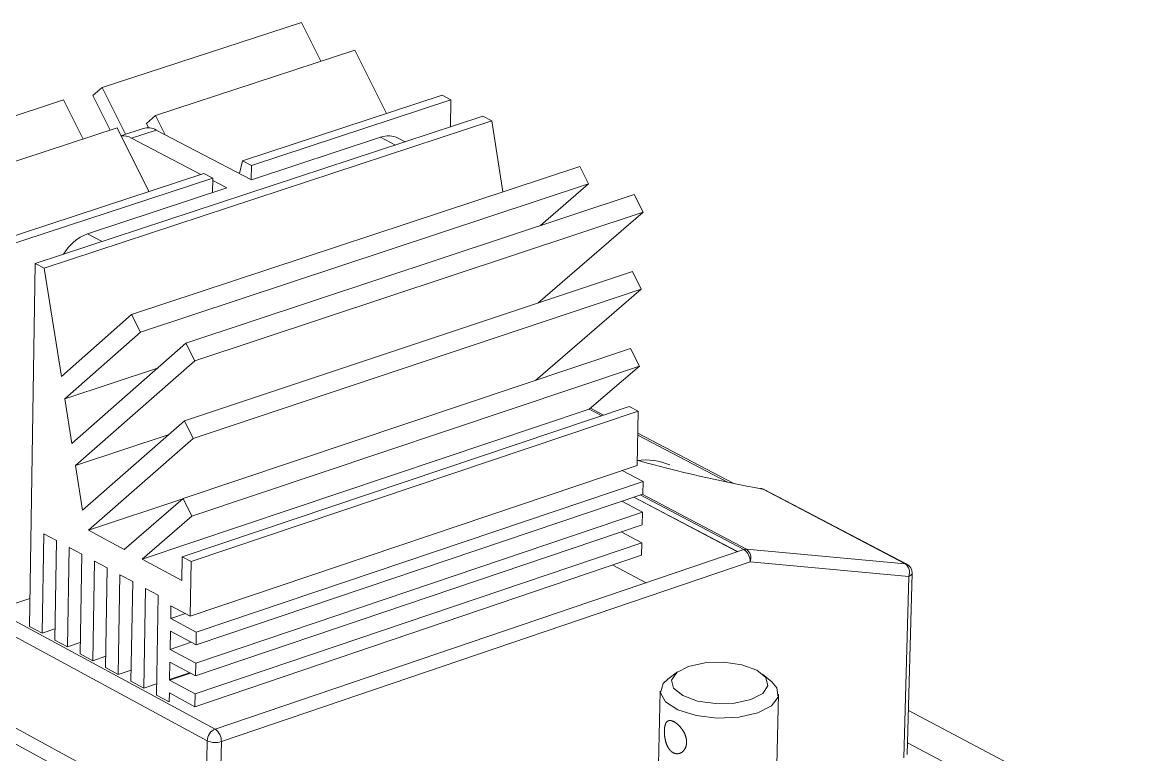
# Model space of a CAD drawing. Header units: millimetres. Extents: x -151 to 157, y -71 to 282.
# Drawn here: x 25.18 to 73.78, y 29.25 to 60.97 of the extents above; entities that cross this region are included whole.
import ezdxf

# ---------------------------------------------------------------- set-up
doc = ezdxf.new("R2010")
doc.units = ezdxf.units.MM

msp = doc.modelspace()

# ---------------------------------------------------------------- linework, layer by layer
at = {"color": 7, "linetype": 'Continuous', "lineweight": 15}
for p, q in [((37.259, 60.968), (28.63, 58.153)), ((38.099, 59.284), (37.259, 60.968)), ((39.579, 59.768), (30.945, 56.943)), ((40.948, 57.026), (39.579, 59.768)), ((28.234, 57.803), (28.63, 58.153)), ((28.63, 58.153), (29.639, 56.124)), ((26.963, 57.609), (17.916, 54.658)), ((27.804, 55.916), (26.963, 57.609)), ((28.981, 56.301), (28.234, 57.803)), ((43.352, 57.816), (34.71, 54.976)), ((43.738, 57.616), (35.095, 54.775)), ((43.738, 57.616), (43.352, 57.816)), ((43.713, 56.439), (43.738, 57.616)), ((45.12, 56.902), (25.737, 50.519)), ((30.548, 56.593), (30.945, 56.943)), ((30.945, 56.943), (31.364, 56.102)), ((45.507, 56.702), (45.12, 56.902)), ((29.277, 56.398), (20.224, 53.436)), ((45.507, 56.702), (26.123, 50.315)), ((30.647, 53.641), (29.277, 56.398)), ((30.411, 56.377), (29.445, 56.06)), ((30.641, 56.405), (30.548, 56.593)), ((45.985, 53.632), (45.507, 56.702)), ((30.976, 56.305), (29.909, 55.955)), ((29.909, 55.955), (32.909, 54.384)), ((35.096, 54.15), (30.976, 56.305)), ((41.76, 55.795), (41.454, 55.954)), ((34.58, 54.42), (34.71, 54.976)), ((35.095, 54.775), (34.71, 54.976)), ((33.04, 54.428), (23.978, 51.45)), ((49.313, 54.733), (29.909, 48.312)), ((33.04, 54.428), (33.425, 54.226)), ((35.095, 54.775), (35.084, 54.157)), ((49.694, 53.975), (49.313, 54.733)), ((33.425, 54.226), (24.363, 51.246)), ((49.694, 53.975), (30.291, 47.545)), ((33.425, 54.226), (33.414, 53.597)), ((33.423, 54.115), (34.028, 53.799)), ((47.614, 52.165), (49.694, 53.975)), ((34.028, 53.799), (27.996, 51.814)), ((51.674, 53.512), (32.258, 47.068)), ((52.056, 52.752), (51.674, 53.512)), ((52.056, 52.752), (32.641, 46.301)), ((47.505, 48.808), (52.056, 52.752)), ((25.737, 50.519), (25.482, 34.8)), ((26.123, 50.315), (25.737, 50.519)), ((26.865, 45.625), (26.123, 50.315)), ((51.595, 50.171), (32.197, 43.704)), ((51.977, 49.412), (51.595, 50.171)), ((51.977, 49.412), (32.58, 42.936)), ((47.394, 45.456), (51.977, 49.412)), ((29.909, 48.312), (26.865, 45.625)), ((30.291, 47.545), (29.909, 48.312)), ((27.018, 44.659), (30.291, 47.545)), ((32.258, 47.068), (27.324, 42.73)), ((51.516, 46.837), (32.136, 40.346)), ((32.641, 46.301), (32.258, 47.068)), ((51.898, 46.077), (51.516, 46.837)), ((27.477, 41.766), (32.641, 46.301)), ((31.036, 45.994), (27.018, 44.659)), ((51.898, 46.077), (32.519, 39.578)), ((49.725, 44.209), (51.898, 46.077)), ((47.446, 45.474), (47.426, 45.484)), ((27.324, 42.73), (27.018, 44.659)), ((50.345, 43.953), (49.775, 44.252)), ((51.852, 44.124), (51.462, 44.328)), ((49.725, 44.209), (30.372, 37.709)), ((51.852, 44.124), (32.483, 37.611)), ((50.265, 43.926), (49.725, 44.209)), ((51.796, 41.777), (51.852, 44.124)), ((32.197, 43.704), (27.782, 39.838)), ((32.58, 42.936), (32.197, 43.704)), ((31.527, 43.117), (27.477, 41.766)), ((28.036, 38.963), (32.58, 42.936)), ((55.995, 40.989), (51.829, 43.174)), ((27.782, 39.838), (27.477, 41.766)), ((52.062, 41.083), (51.155, 41.56)), ((52.062, 41.083), (32.707, 34.547)), ((52.049, 40.536), (52.062, 41.083)), ((32.136, 40.346), (29.592, 38.127)), ((32.519, 39.578), (32.136, 40.346)), ((63.403, 37.517), (57.231, 40.754)), ((63.481, 37.495), (57.308, 40.731)), ((32.119, 40.33), (28.036, 38.963)), ((52.03, 39.754), (51.134, 40.227)), ((16.831, 39.377), (33.524, 30.351)), ((30.372, 37.709), (32.519, 39.578)), ((52.03, 39.754), (32.683, 33.209)), ((52.017, 39.208), (52.03, 39.754)), ((33.18, 29.844), (16.491, 38.877)), ((29.592, 38.127), (28.036, 38.963)), ((51.999, 38.427), (51.105, 38.899)), ((26.03, 34.503), (26.101, 38.814)), ((26.65, 38.518), (26.579, 34.207)), ((51.999, 38.427), (32.658, 31.872)), ((51.986, 37.881), (51.999, 38.427)), ((27.127, 33.91), (27.2, 38.223)), ((27.75, 37.927), (27.677, 33.613)), ((33.524, 30.351), (56.423, 38.131)), ((56.535, 38.146), (63.403, 37.517)), ((28.227, 33.316), (28.3, 37.631)), ((32.077, 36.794), (30.372, 37.709)), ((32.483, 37.611), (32.095, 37.819)), ((32.44, 35.247), (32.483, 37.611)), ((56.692, 37.595), (33.794, 29.808)), ((63.561, 36.969), (56.692, 37.595)), ((28.851, 37.335), (28.777, 33.018)), ((29.328, 32.72), (29.402, 37.039)), ((63.348, 29.113), (63.561, 36.969)), ((63.499, 29.248), (63.711, 37.103)), ((30.43, 32.124), (30.507, 36.445)), ((32.707, 34.547), (31.6, 35.143)), ((17.14, 34.608), (32.389, 26.311)), ((32.697, 33.996), (32.707, 34.547)), ((32.046, 25.805), (16.8, 34.108)), ((32.683, 33.209), (31.576, 33.806)), ((32.673, 32.658), (32.683, 33.209)), ((53.543, 32.828), (53.126, 32.514)), ((57.632, 32.396), (57.231, 32.731)), ((32.658, 31.872), (31.552, 32.47)), ((32.648, 31.322), (32.658, 31.872)), ((52.803, 31.996), (52.23, 8.137)), ((57.321, 8.006), (57.929, 31.861)), ((73.775, 25.755), (63.55, 31.161)), ((33.794, 29.808), (33.589, 18.844)), ((63.512, 29.76), (72.145, 25.188))]:
    msp.add_line(p, q, dxfattribs=at)
at = {"color": 144, "linetype": 'Continuous', "lineweight": 0}
for p, q in [((40.69, 55.991), (35.096, 54.15)), ((51.462, 44.328), (32.095, 37.819)), ((51.796, 41.777), (32.44, 35.247)), ((52.049, 40.536), (32.697, 33.996)), ((56.143, 38.036), (51.651, 40.401)), ((56.152, 38.039), (51.66, 40.404)), ((52.017, 39.208), (32.673, 32.658)), ((26.101, 38.814), (26.65, 38.518)), ((27.2, 38.223), (27.75, 37.927)), ((28.3, 37.631), (28.851, 37.335)), ((32.095, 37.819), (32.077, 36.794)), ((51.986, 37.881), (32.648, 31.322)), ((50.745, 37.46), (52.193, 36.694)), ((29.402, 37.039), (29.954, 36.742)), ((29.954, 36.742), (29.879, 32.422)), ((25.502, 36.006), (24.114, 35.539)), ((30.507, 36.445), (31.059, 36.148)), ((31.059, 36.148), (30.982, 31.826)), ((31.6, 35.143), (31.61, 35.693)), ((31.61, 35.693), (32.44, 35.247)), ((32.235, 35.357), (31.6, 35.143)), ((25.482, 34.8), (26.03, 34.503)), ((26.587, 34.691), (26.03, 34.503)), ((31.576, 33.806), (31.59, 34.592)), ((31.59, 34.592), (32.697, 33.996)), ((26.579, 34.207), (27.127, 33.91)), ((27.685, 34.098), (27.127, 33.91)), ((32.482, 34.112), (31.576, 33.806)), ((27.677, 33.613), (28.227, 33.316)), ((28.785, 33.504), (28.227, 33.316)), ((31.552, 32.47), (31.566, 33.255)), ((31.566, 33.255), (32.673, 32.658)), ((28.777, 33.018), (29.328, 32.72)), ((29.887, 32.91), (29.328, 32.72)), ((32.416, 32.796), (31.552, 32.504)), ((32.455, 32.775), (31.552, 32.47)), ((29.879, 32.422), (30.43, 32.124)), ((30.991, 32.314), (30.43, 32.124)), ((30.982, 31.826), (31.535, 31.527)), ((31.535, 31.527), (31.542, 31.92)), ((31.542, 31.92), (32.648, 31.322)), ((32.978, 18.88), (33.18, 29.844))]:
    msp.add_line(p, q, dxfattribs=at)
at = {"color": 8, "linetype": 'Continuous', "lineweight": 15}
for p, q in [((41.336, 55.656), (40.69, 55.991)), ((27.996, 51.814), (28.639, 51.475)), ((55.711, 41.048), (51.827, 43.085)), ((56.423, 38.131), (51.931, 40.496)), ((52.016, 40.525), (56.535, 38.146))]:
    msp.add_line(p, q, dxfattribs=at)
at = {"color": 144, "linetype": 'Continuous', "lineweight": 0, "flags": 128}
msp.add_lwpolyline([(57.308, 40.731), (57.275, 40.745), (57.231, 40.754)], dxfattribs=at)
at = {"color": 8, "linetype": 'Continuous', "lineweight": 15, "flags": 128}
msp.add_lwpolyline([(63.481, 37.495), (63.448, 37.509), (63.403, 37.517)], dxfattribs=at)
at = {"color": 7, "linetype": 'Continuous', "lineweight": 15, "flags": 128}
for points in [[(56.731, 31.631), (57.241, 31.896), (57.466, 32.23), (57.373, 32.582), (56.977, 32.898), (56.337, 33.131), (55.551, 33.245), (54.739, 33.223), (54.024, 33.069), (53.514, 32.805), (53.287, 32.471), (53.378, 32.119), (53.773, 31.802), (54.414, 31.568), (55.201, 31.454), (56.015, 31.476), (56.731, 31.631)], [(57.022, 31.051), (56.203, 30.867), (55.27, 30.828), (54.35, 30.937), (53.568, 31.181), (53.029, 31.526), (52.807, 31.925), (52.93, 32.325), (53.126, 32.514)], [(57.632, 32.396), (57.855, 32.139), (57.908, 31.733), (57.617, 31.353), (57.022, 31.051)]]:
    msp.add_lwpolyline(points, dxfattribs=at)
at = {"color": 7, "linetype": 'Continuous', "lineweight": 15}
for centre, radius, start, end in [((30.61, 55.686), 0.719, 59.412, 106.0978), ((29.534, 55.308), 0.748, 59.8951, 96.4714), ((28.712, 49.94), 2.005, 110.8984, 150.6713), ((52.172, 39.409), 2.604, 66.4334, 98.1774), ((67.978, 100.094), 60.306, 254.44018, 259.73387), ((63.12, 37.139), 0.473, 338.829, 53.1601), ((63.282, 37.114), 0.43, 358.4787, 62.3584)]:
    msp.add_arc(centre, radius, start, end, dxfattribs=at)
at = {"color": 144, "linetype": 'Continuous', "lineweight": 0}
for centre, radius, start, end in [((41.03, 55.094), 0.959, 63.7667, 110.7193), ((57.165, 40.663), 0.112, 54.0325, 100.4863), ((56.514, 37.875), 0.272, 85.5249, 109.5127), ((56.074, 37.62), 0.619, 357.65, 55.6097), ((56.249, 37.767), 0.475, 338.8417, 52.9594), ((33.746, 29.831), 0.566, 113.0938, 178.6695), ((33.157, 29.83), 0.637, 358.0033, 54.8565), ((33.533, 30.628), 0.86, 245.7608, 287.603)]:
    msp.add_arc(centre, radius, start, end, dxfattribs=at)
at = {"color": 8, "linetype": 'Continuous', "lineweight": 15}
msp.add_arc((63.534, 37.15), 0.183, 278.2516, 345.058, dxfattribs=at)
at = {"color": 7, "linetype": 'Continuous', "lineweight": 15}
msp.add_open_spline([(52.978, 30.195), (52.982, 30.373), (52.992, 30.453), (53.029, 30.584), (53.055, 30.635), (53.124, 30.704), (53.168, 30.722), (53.27, 30.722), (53.329, 30.705), (53.455, 30.638), (53.522, 30.588), (53.653, 30.463), (53.716, 30.389), (53.824, 30.225), (53.869, 30.136), (53.929, 29.953), (53.944, 29.859), (53.94, 29.683), (53.92, 29.6), (53.852, 29.458), (53.804, 29.399), (53.633, 29.272), (53.487, 29.259), (53.297, 29.36), (53.238, 29.413), (53.14, 29.548), (53.098, 29.63), (53.035, 29.808), (53.012, 29.905), (52.984, 30.098), (52.978, 30.195), (52.982, 30.373)], degree=3, knots=[-0.0625, -0.0625, 0, 0, 0.0625, 0.0625, 0.125, 0.125, 0.1875, 0.1875, 0.25, 0.25, 0.3125, 0.3125, 0.375, 0.375, 0.4375, 0.4375, 0.5, 0.5, 0.5625, 0.5625, 0.625, 0.625, 0.75, 0.75, 0.8125, 0.8125, 0.875, 0.875, 0.9375, 0.9375, 1, 1, 1.0625, 1.0625], dxfattribs=at)
at = {"color": 144, "linetype": 'Continuous', "lineweight": 0}
msp.add_open_spline([(30.204, 13.826), (25.538, 16.431), (16.172, 21.658), (6.914, 26.796), (2.27, 29.374)], degree=3, knots=[0, 0, 0, 0, 0.493017, 1, 1, 1, 1], dxfattribs=at)

doc.saveas('drawing.dxf')
